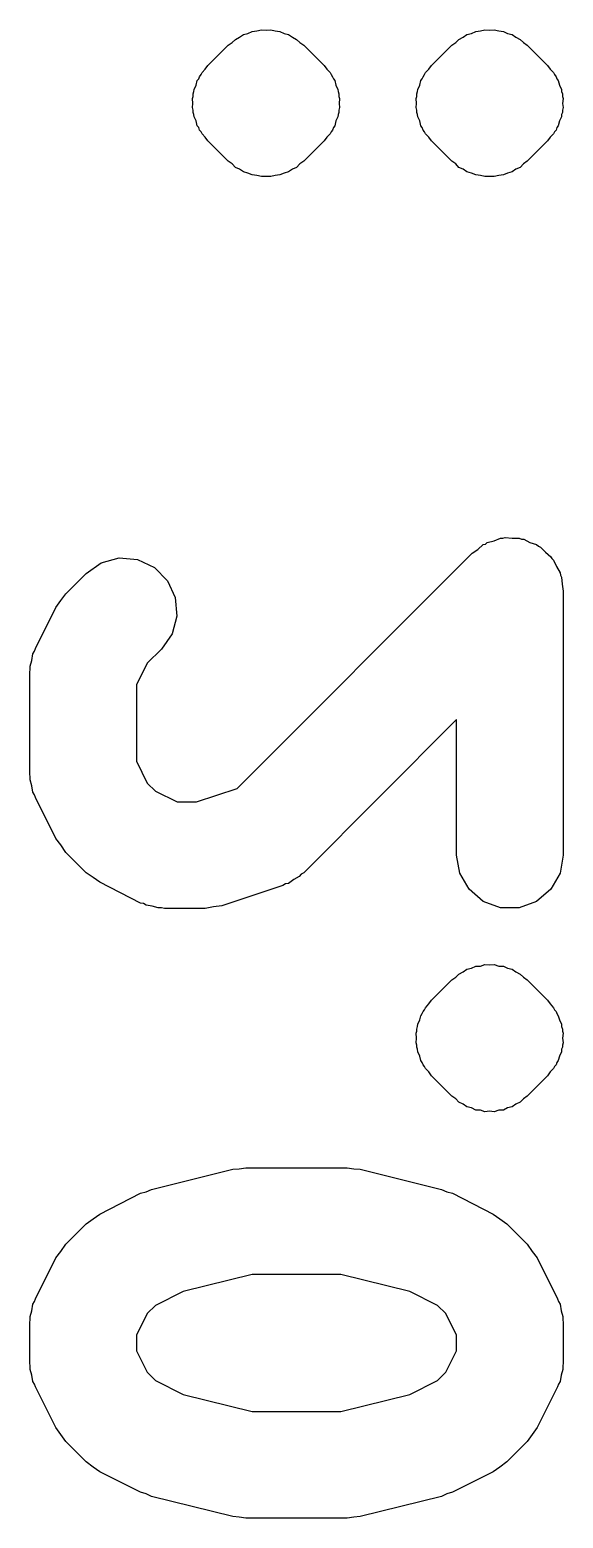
# Model space of a CAD drawing. Extents: x 91.3 to 189.8, y -113.5 to -60.4.
# Drawn here: x 95.632 to 96.632, y -111.431 to -108.641 of the extents above; entities that cross this region are included whole.
import ezdxf

# ---------------------------------------------------------------- set-up
doc = ezdxf.new("R2010")
doc.units = 0
doc.header["$MEASUREMENT"] = 0
doc.layers.add('BLACK', color=7, linetype='CONTINUOUS')

msp = doc.modelspace()

# ---------------------------------------------------------------- linework, layer by layer
at = {"layer": 'Black'}
for p, q in [((96.0576, -108.643), (96.066, -108.641)), ((96.066, -108.641), (96.0748, -108.642)), ((96.0748, -108.642), (96.0835, -108.641)), ((96.0835, -108.641), (96.0919, -108.643)), ((96.4766, -108.643), (96.4851, -108.641)), ((96.4851, -108.641), (96.4938, -108.642)), ((96.4938, -108.642), (96.5025, -108.641)), ((96.5025, -108.641), (96.511, -108.643)), ((95.966, -108.708), (96.0041, -108.67)), ((96.0041, -108.67), (96.0112, -108.665)), ((96.0112, -108.665), (96.0174, -108.659)), ((96.0174, -108.659), (96.0253, -108.655)), ((96.0253, -108.655), (96.0325, -108.65)), ((96.0325, -108.65), (96.0409, -108.648)), ((96.0409, -108.648), (96.0489, -108.644)), ((96.0489, -108.644), (96.0576, -108.643)), ((96.0919, -108.643), (96.1006, -108.644)), ((96.1006, -108.644), (96.1086, -108.648)), ((96.1086, -108.648), (96.117, -108.65)), ((96.117, -108.65), (96.1242, -108.655)), ((96.1242, -108.655), (96.1321, -108.659)), ((96.1321, -108.659), (96.1383, -108.665)), ((96.1383, -108.665), (96.1455, -108.67)), ((96.1455, -108.67), (96.1836, -108.708)), ((96.385, -108.708), (96.4231, -108.67)), ((96.4231, -108.67), (96.4303, -108.665)), ((96.4303, -108.665), (96.4365, -108.659)), ((96.4365, -108.659), (96.4444, -108.655)), ((96.4444, -108.655), (96.4515, -108.65)), ((96.4515, -108.65), (96.46, -108.648)), ((96.46, -108.648), (96.4679, -108.644)), ((96.4679, -108.644), (96.4766, -108.643)), ((96.511, -108.643), (96.5197, -108.644)), ((96.5197, -108.644), (96.5276, -108.648)), ((96.5276, -108.648), (96.5361, -108.65)), ((96.5361, -108.65), (96.5432, -108.655)), ((96.5432, -108.655), (96.5512, -108.659)), ((96.5512, -108.659), (96.5574, -108.665)), ((96.5574, -108.665), (96.5645, -108.67)), ((96.5645, -108.67), (96.6026, -108.708)), ((95.9501, -108.729), (95.9529, -108.725)), ((95.9529, -108.725), (95.9548, -108.721)), ((95.9548, -108.721), (95.9609, -108.715)), ((95.9609, -108.715), (95.966, -108.708)), ((96.1836, -108.708), (96.1886, -108.715)), ((96.1886, -108.715), (96.1948, -108.721)), ((96.1948, -108.721), (96.1966, -108.725)), ((96.1966, -108.725), (96.1995, -108.729)), ((96.3691, -108.729), (96.3719, -108.725)), ((96.3719, -108.725), (96.3738, -108.721)), ((96.3738, -108.721), (96.38, -108.715)), ((96.38, -108.715), (96.385, -108.708)), ((96.6026, -108.708), (96.6076, -108.715)), ((96.6076, -108.715), (96.6138, -108.721)), ((96.6138, -108.721), (96.6157, -108.725)), ((96.6157, -108.725), (96.6185, -108.729)), ((95.9397, -108.757), (95.9401, -108.753)), ((95.9401, -108.753), (95.9438, -108.745)), ((95.9438, -108.745), (95.946, -108.736)), ((95.946, -108.736), (95.9486, -108.733)), ((95.9486, -108.733), (95.9501, -108.729)), ((96.1995, -108.729), (96.201, -108.733)), ((96.201, -108.733), (96.2035, -108.736)), ((96.2035, -108.736), (96.2057, -108.745)), ((96.2057, -108.745), (96.2094, -108.753)), ((96.2094, -108.753), (96.2098, -108.757)), ((96.3587, -108.757), (96.3591, -108.753)), ((96.3591, -108.753), (96.3628, -108.745)), ((96.3628, -108.745), (96.3651, -108.736)), ((96.3651, -108.736), (96.3676, -108.733)), ((96.3676, -108.733), (96.3691, -108.729)), ((96.6185, -108.729), (96.62, -108.733)), ((96.62, -108.733), (96.6225, -108.736)), ((96.6225, -108.736), (96.6248, -108.745)), ((96.6248, -108.745), (96.6285, -108.753)), ((96.6285, -108.753), (96.6289, -108.757)), ((95.937, -108.77), (95.9382, -108.766)), ((95.9378, -108.779), (95.937, -108.77)), ((95.937, -108.787), (95.9378, -108.779)), ((95.9382, -108.761), (95.9397, -108.757)), ((95.9382, -108.766), (95.9382, -108.761)), ((96.2098, -108.757), (96.2113, -108.761)), ((96.2113, -108.761), (96.2113, -108.766)), ((96.2113, -108.766), (96.2125, -108.77)), ((96.2125, -108.77), (96.2117, -108.779)), ((96.2117, -108.779), (96.2125, -108.787)), ((96.3561, -108.77), (96.3572, -108.766)), ((96.3569, -108.779), (96.3561, -108.77)), ((96.3561, -108.787), (96.3569, -108.779)), ((96.3572, -108.761), (96.3587, -108.757)), ((96.3572, -108.766), (96.3572, -108.761)), ((96.6289, -108.757), (96.6304, -108.761)), ((96.6304, -108.761), (96.6304, -108.766)), ((96.6304, -108.766), (96.6315, -108.77)), ((96.6315, -108.77), (96.6308, -108.779)), ((96.6308, -108.779), (96.6315, -108.787)), ((95.9382, -108.792), (95.937, -108.787)), ((95.9382, -108.796), (95.9382, -108.792)), ((95.9397, -108.8), (95.9382, -108.796)), ((95.9401, -108.804), (95.9397, -108.8)), ((95.9438, -108.812), (95.9401, -108.804)), ((96.2094, -108.804), (96.2057, -108.812)), ((96.2098, -108.8), (96.2094, -108.804)), ((96.2113, -108.796), (96.2098, -108.8)), ((96.2125, -108.787), (96.2113, -108.792)), ((96.2113, -108.792), (96.2113, -108.796)), ((96.3572, -108.792), (96.3561, -108.787)), ((96.3572, -108.796), (96.3572, -108.792)), ((96.3587, -108.8), (96.3572, -108.796)), ((96.3591, -108.804), (96.3587, -108.8)), ((96.3628, -108.812), (96.3591, -108.804)), ((96.6285, -108.804), (96.6248, -108.812)), ((96.6289, -108.8), (96.6285, -108.804)), ((96.6304, -108.796), (96.6289, -108.8)), ((96.6315, -108.787), (96.6304, -108.792)), ((96.6304, -108.792), (96.6304, -108.796)), ((95.946, -108.821), (95.9438, -108.812)), ((95.9486, -108.824), (95.946, -108.821)), ((95.9501, -108.829), (95.9486, -108.824)), ((95.9529, -108.832), (95.9501, -108.829)), ((95.9548, -108.836), (95.9529, -108.832)), ((95.9609, -108.842), (95.9548, -108.836)), ((96.1948, -108.836), (96.1886, -108.842)), ((96.1966, -108.832), (96.1948, -108.836)), ((96.1995, -108.829), (96.1966, -108.832)), ((96.201, -108.824), (96.1995, -108.829)), ((96.2035, -108.821), (96.201, -108.824)), ((96.2057, -108.812), (96.2035, -108.821)), ((96.3651, -108.821), (96.3628, -108.812)), ((96.3676, -108.824), (96.3651, -108.821)), ((96.3691, -108.829), (96.3676, -108.824)), ((96.3719, -108.832), (96.3691, -108.829)), ((96.3738, -108.836), (96.3719, -108.832)), ((96.38, -108.842), (96.3738, -108.836)), ((96.6138, -108.836), (96.6076, -108.842)), ((96.6157, -108.832), (96.6138, -108.836)), ((96.6185, -108.829), (96.6157, -108.832)), ((96.62, -108.824), (96.6185, -108.829)), ((96.6225, -108.821), (96.62, -108.824)), ((96.6248, -108.812), (96.6225, -108.821)), ((95.966, -108.849), (95.9609, -108.842)), ((96.0041, -108.887), (95.966, -108.849)), ((96.1836, -108.849), (96.1455, -108.887)), ((96.1886, -108.842), (96.1836, -108.849)), ((96.385, -108.849), (96.38, -108.842)), ((96.4231, -108.887), (96.385, -108.849)), ((96.6026, -108.849), (96.5645, -108.887)), ((96.6076, -108.842), (96.6026, -108.849)), ((96.0112, -108.892), (96.0041, -108.887)), ((96.0174, -108.899), (96.0112, -108.892)), ((96.1383, -108.892), (96.1321, -108.899)), ((96.1455, -108.887), (96.1383, -108.892)), ((96.4303, -108.892), (96.4231, -108.887)), ((96.4365, -108.899), (96.4303, -108.892)), ((96.5574, -108.892), (96.5512, -108.899)), ((96.5645, -108.887), (96.5574, -108.892)), ((96.0253, -108.902), (96.0174, -108.899)), ((96.0325, -108.907), (96.0253, -108.902)), ((96.0409, -108.91), (96.0325, -108.907)), ((96.0489, -108.913), (96.0409, -108.91)), ((96.0576, -108.914), (96.0489, -108.913)), ((96.066, -108.916), (96.0576, -108.914)), ((96.0748, -108.916), (96.066, -108.916)), ((96.0835, -108.916), (96.0748, -108.916)), ((96.0919, -108.914), (96.0835, -108.916)), ((96.1006, -108.913), (96.0919, -108.914)), ((96.1086, -108.91), (96.1006, -108.913)), ((96.117, -108.907), (96.1086, -108.91)), ((96.1242, -108.902), (96.117, -108.907)), ((96.1321, -108.899), (96.1242, -108.902)), ((96.4444, -108.902), (96.4365, -108.899)), ((96.4515, -108.907), (96.4444, -108.902)), ((96.46, -108.91), (96.4515, -108.907)), ((96.4679, -108.913), (96.46, -108.91)), ((96.4766, -108.914), (96.4679, -108.913)), ((96.4851, -108.916), (96.4766, -108.914)), ((96.4938, -108.916), (96.4851, -108.916)), ((96.5025, -108.916), (96.4938, -108.916)), ((96.511, -108.914), (96.5025, -108.916)), ((96.5197, -108.913), (96.511, -108.914)), ((96.5276, -108.91), (96.5197, -108.913)), ((96.5361, -108.907), (96.5276, -108.91)), ((96.5432, -108.902), (96.5361, -108.907)), ((96.5512, -108.899), (96.5432, -108.902)), ((96.4612, -109.622), (96.4719, -109.615)), ((96.4719, -109.615), (96.4819, -109.606)), ((96.4819, -109.606), (96.486, -109.605)), ((96.486, -109.605), (96.4896, -109.602)), ((96.4896, -109.602), (96.5023, -109.599)), ((96.5023, -109.599), (96.5145, -109.594)), ((96.5145, -109.594), (96.5189, -109.594)), ((96.5189, -109.594), (96.5232, -109.593)), ((96.5232, -109.593), (96.5362, -109.594)), ((96.5362, -109.594), (96.5493, -109.594)), ((96.5493, -109.594), (96.5534, -109.596)), ((96.5534, -109.596), (96.5578, -109.596)), ((96.5578, -109.596), (96.5696, -109.602)), ((96.5696, -109.602), (96.5819, -109.606)), ((96.5819, -109.606), (96.5853, -109.609)), ((96.5853, -109.609), (96.5893, -109.611)), ((96.5893, -109.611), (96.5985, -109.62)), ((95.7374, -109.66), (95.7658, -109.64)), ((95.7658, -109.64), (95.7994, -109.631)), ((95.7994, -109.631), (95.834, -109.634)), ((95.834, -109.634), (95.8655, -109.649)), ((96.0207, -110.063), (96.4612, -109.622)), ((96.5985, -109.62), (96.6085, -109.629)), ((96.6085, -109.629), (96.6107, -109.632)), ((96.6107, -109.632), (96.6138, -109.635)), ((96.6138, -109.635), (96.6193, -109.647)), ((95.6993, -109.698), (95.7374, -109.66)), ((95.8655, -109.649), (95.89, -109.674)), ((95.89, -109.674), (95.9047, -109.705)), ((96.6193, -109.647), (96.6259, -109.659)), ((96.6259, -109.659), (96.6266, -109.663)), ((96.6266, -109.663), (96.6285, -109.667)), ((96.6285, -109.667), (96.6296, -109.68)), ((95.6901, -109.711), (95.6993, -109.698)), ((96.6296, -109.68), (96.6319, -109.693)), ((96.6319, -109.693), (96.6319, -110.188)), ((95.6425, -109.801), (95.6806, -109.724)), ((95.6806, -109.724), (95.6901, -109.711)), ((95.9047, -109.705), (95.9077, -109.74)), ((95.9077, -109.74), (95.8987, -109.773)), ((95.8987, -109.773), (95.8788, -109.802)), ((95.6359, -109.823), (95.6379, -109.811)), ((95.6379, -109.811), (95.6408, -109.806)), ((95.6408, -109.806), (95.6425, -109.801)), ((95.8788, -109.802), (95.8522, -109.828)), ((95.6319, -109.845), (95.6329, -109.84)), ((95.6326, -109.834), (95.6359, -109.823)), ((95.6329, -109.84), (95.6326, -109.834)), ((95.8522, -109.828), (95.8319, -109.869)), ((95.6319, -110.036), (95.6319, -109.845)), ((95.8319, -109.869), (95.8319, -110.012)), ((96.4319, -109.934), (96.1455, -110.221)), ((96.4319, -110.188), (96.4319, -109.934)), ((95.6329, -110.041), (95.6319, -110.036)), ((95.8319, -110.012), (95.8522, -110.053)), ((95.6326, -110.047), (95.6329, -110.041)), ((95.6359, -110.058), (95.6326, -110.047)), ((95.6379, -110.07), (95.6359, -110.058)), ((95.8522, -110.053), (95.8673, -110.068)), ((95.9442, -110.088), (96.0207, -110.063)), ((95.6408, -110.075), (95.6379, -110.07)), ((95.6425, -110.08), (95.6408, -110.075)), ((95.6806, -110.157), (95.6425, -110.08)), ((95.8673, -110.068), (95.9079, -110.088)), ((95.9079, -110.088), (95.9442, -110.088)), ((95.6901, -110.169), (95.6806, -110.157)), ((95.6993, -110.183), (95.6901, -110.169)), ((95.7374, -110.221), (95.6993, -110.183)), ((96.4379, -110.222), (96.4319, -110.188)), ((96.6319, -110.188), (96.6259, -110.222)), ((95.7505, -110.23), (95.7374, -110.221)), ((95.7634, -110.239), (95.7505, -110.23)), ((96.1369, -110.228), (96.1266, -110.234)), ((96.1407, -110.224), (96.1369, -110.228)), ((96.1455, -110.221), (96.1407, -110.224)), ((96.4553, -110.252), (96.4379, -110.222)), ((96.6259, -110.222), (96.6085, -110.252)), ((95.8396, -110.278), (95.7634, -110.239)), ((96.1064, -110.245), (95.9921, -110.283)), ((96.1115, -110.242), (96.1064, -110.245)), ((96.117, -110.241), (96.1115, -110.242)), ((96.1266, -110.234), (96.117, -110.241)), ((96.4819, -110.275), (96.4553, -110.252)), ((96.6085, -110.252), (96.5819, -110.275)), ((95.8451, -110.279), (95.8396, -110.278)), ((95.8501, -110.282), (95.8451, -110.279)), ((95.8616, -110.284), (95.8501, -110.282)), ((95.8729, -110.287), (95.8616, -110.284)), ((95.8786, -110.287), (95.8729, -110.287)), ((95.8843, -110.288), (95.8786, -110.287)), ((95.9605, -110.288), (95.8843, -110.288)), ((95.9763, -110.285), (95.9605, -110.288)), ((95.9921, -110.283), (95.9763, -110.285)), ((96.5145, -110.287), (96.4819, -110.275)), ((96.5493, -110.287), (96.5145, -110.287)), ((96.5819, -110.275), (96.5493, -110.287)), ((96.4515, -110.402), (96.46, -110.4)), ((96.46, -110.4), (96.4679, -110.396)), ((96.4679, -110.396), (96.4766, -110.396)), ((96.4766, -110.396), (96.4851, -110.393)), ((96.4851, -110.393), (96.4938, -110.394)), ((96.4938, -110.394), (96.5025, -110.393)), ((96.5025, -110.393), (96.511, -110.396)), ((96.511, -110.396), (96.5197, -110.396)), ((96.5197, -110.396), (96.5276, -110.4)), ((96.5276, -110.4), (96.5361, -110.402)), ((96.385, -110.46), (96.4231, -110.422)), ((96.4231, -110.422), (96.4303, -110.417)), ((96.4303, -110.417), (96.4365, -110.411)), ((96.4365, -110.411), (96.4444, -110.407)), ((96.4444, -110.407), (96.4515, -110.402)), ((96.5361, -110.402), (96.5432, -110.407)), ((96.5432, -110.407), (96.5512, -110.411)), ((96.5512, -110.411), (96.5574, -110.417)), ((96.5574, -110.417), (96.5645, -110.422)), ((96.5645, -110.422), (96.6026, -110.46)), ((96.3676, -110.485), (96.3691, -110.481)), ((96.3691, -110.481), (96.3719, -110.478)), ((96.3719, -110.478), (96.3738, -110.474)), ((96.3738, -110.474), (96.38, -110.467)), ((96.38, -110.467), (96.385, -110.46)), ((96.6026, -110.46), (96.6076, -110.467)), ((96.6076, -110.467), (96.6138, -110.474)), ((96.6138, -110.474), (96.6157, -110.478)), ((96.6157, -110.478), (96.6185, -110.481)), ((96.6185, -110.481), (96.62, -110.485)), ((96.3572, -110.514), (96.3587, -110.509)), ((96.3587, -110.509), (96.3591, -110.505)), ((96.3591, -110.505), (96.3628, -110.497)), ((96.3628, -110.497), (96.3651, -110.489)), ((96.3651, -110.489), (96.3676, -110.485)), ((96.62, -110.485), (96.6225, -110.489)), ((96.6225, -110.489), (96.6248, -110.497)), ((96.6248, -110.497), (96.6285, -110.505)), ((96.6285, -110.505), (96.6289, -110.509)), ((96.6289, -110.509), (96.6304, -110.514)), ((96.3561, -110.522), (96.3572, -110.518)), ((96.3569, -110.531), (96.3561, -110.522)), ((96.3561, -110.54), (96.3569, -110.531)), ((96.3572, -110.518), (96.3572, -110.514)), ((96.6304, -110.514), (96.6304, -110.518)), ((96.6304, -110.518), (96.6315, -110.522)), ((96.6315, -110.522), (96.6308, -110.531)), ((96.6308, -110.531), (96.6315, -110.54)), ((96.3572, -110.544), (96.3561, -110.54)), ((96.3572, -110.548), (96.3572, -110.544)), ((96.3587, -110.552), (96.3572, -110.548)), ((96.3591, -110.557), (96.3587, -110.552)), ((96.3628, -110.565), (96.3591, -110.557)), ((96.3651, -110.573), (96.3628, -110.565)), ((96.6248, -110.565), (96.6225, -110.573)), ((96.6285, -110.557), (96.6248, -110.565)), ((96.6289, -110.552), (96.6285, -110.557)), ((96.6304, -110.548), (96.6289, -110.552)), ((96.6315, -110.54), (96.6304, -110.544)), ((96.6304, -110.544), (96.6304, -110.548)), ((96.3676, -110.577), (96.3651, -110.573)), ((96.3691, -110.581), (96.3676, -110.577)), ((96.3719, -110.584), (96.3691, -110.581)), ((96.3738, -110.588), (96.3719, -110.584)), ((96.38, -110.594), (96.3738, -110.588)), ((96.385, -110.602), (96.38, -110.594)), ((96.6076, -110.594), (96.6026, -110.602)), ((96.6138, -110.588), (96.6076, -110.594)), ((96.6157, -110.584), (96.6138, -110.588)), ((96.6185, -110.581), (96.6157, -110.584)), ((96.62, -110.577), (96.6185, -110.581)), ((96.6225, -110.573), (96.62, -110.577)), ((96.4231, -110.64), (96.385, -110.602)), ((96.6026, -110.602), (96.5645, -110.64)), ((96.4303, -110.645), (96.4231, -110.64)), ((96.4365, -110.651), (96.4303, -110.645)), ((96.4444, -110.655), (96.4365, -110.651)), ((96.5512, -110.651), (96.5432, -110.655)), ((96.5574, -110.645), (96.5512, -110.651)), ((96.5645, -110.64), (96.5574, -110.645)), ((96.4515, -110.66), (96.4444, -110.655)), ((96.46, -110.662), (96.4515, -110.66)), ((96.4679, -110.666), (96.46, -110.662)), ((96.4766, -110.666), (96.4679, -110.666)), ((96.4851, -110.669), (96.4766, -110.666)), ((96.4938, -110.668), (96.4851, -110.669)), ((96.5025, -110.669), (96.4938, -110.668)), ((96.511, -110.666), (96.5025, -110.669)), ((96.5197, -110.666), (96.511, -110.666)), ((96.5276, -110.662), (96.5197, -110.666)), ((96.5361, -110.66), (96.5276, -110.662)), ((96.5432, -110.655), (96.5361, -110.66)), ((95.86, -110.815), (96.0124, -110.777)), ((96.0124, -110.777), (96.0246, -110.776)), ((96.0246, -110.776), (96.0367, -110.774)), ((96.0367, -110.774), (96.2271, -110.774)), ((96.2271, -110.774), (96.2392, -110.776)), ((96.2392, -110.776), (96.2514, -110.777)), ((96.2514, -110.777), (96.4038, -110.815)), ((95.85, -110.819), (95.86, -110.815)), ((96.4038, -110.815), (96.4138, -110.819)), ((95.7634, -110.861), (95.8396, -110.822)), ((95.8396, -110.822), (95.85, -110.819)), ((96.4138, -110.819), (96.4242, -110.822)), ((96.4242, -110.822), (96.5004, -110.861)), ((95.7374, -110.879), (95.7505, -110.87)), ((95.7505, -110.87), (95.7634, -110.861)), ((96.5004, -110.861), (96.5133, -110.87)), ((96.5133, -110.87), (96.5264, -110.879)), ((95.6993, -110.917), (95.7374, -110.879)), ((96.5264, -110.879), (96.5645, -110.917)), ((95.6901, -110.931), (95.6993, -110.917)), ((96.5645, -110.917), (96.5737, -110.931)), ((95.6425, -111.02), (95.6806, -110.943)), ((95.6806, -110.943), (95.6901, -110.931)), ((96.5737, -110.931), (96.5833, -110.943)), ((96.5833, -110.943), (96.6213, -111.02)), ((96.049, -110.974), (95.9192, -111.006)), ((96.2148, -110.974), (96.049, -110.974)), ((96.3446, -111.006), (96.2148, -110.974)), ((95.9192, -111.006), (95.8673, -111.032)), ((96.3965, -111.032), (96.3446, -111.006)), ((95.6359, -111.042), (95.6379, -111.03)), ((95.6379, -111.03), (95.6408, -111.025)), ((95.6408, -111.025), (95.6425, -111.02)), ((95.8673, -111.032), (95.8522, -111.047)), ((96.4116, -111.047), (96.3965, -111.032)), ((96.6213, -111.02), (96.623, -111.025)), ((96.623, -111.025), (96.6259, -111.03)), ((96.6259, -111.03), (96.6279, -111.042)), ((95.6319, -111.064), (95.6329, -111.059)), ((95.6319, -111.14), (95.6319, -111.064)), ((95.6326, -111.053), (95.6359, -111.042)), ((95.6329, -111.059), (95.6326, -111.053)), ((95.8522, -111.047), (95.8319, -111.088)), ((96.4319, -111.088), (96.4116, -111.047)), ((96.6279, -111.042), (96.6312, -111.053)), ((96.6312, -111.053), (96.6309, -111.059)), ((96.6309, -111.059), (96.6319, -111.064)), ((96.6319, -111.064), (96.6319, -111.14)), ((95.8319, -111.088), (95.8319, -111.117)), ((96.4319, -111.117), (96.4319, -111.088)), ((95.8319, -111.117), (95.8522, -111.157)), ((96.4116, -111.157), (96.4319, -111.117)), ((95.6329, -111.146), (95.6319, -111.14)), ((95.6326, -111.152), (95.6329, -111.146)), ((95.6359, -111.163), (95.6326, -111.152)), ((96.6312, -111.152), (96.6279, -111.163)), ((96.6319, -111.14), (96.6309, -111.146)), ((96.6309, -111.146), (96.6312, -111.152)), ((95.6379, -111.175), (95.6359, -111.163)), ((95.6408, -111.18), (95.6379, -111.175)), ((95.6425, -111.185), (95.6408, -111.18)), ((95.8522, -111.157), (95.8673, -111.173)), ((95.8673, -111.173), (95.9192, -111.199)), ((96.3446, -111.199), (96.3965, -111.173)), ((96.3965, -111.173), (96.4116, -111.157)), ((96.623, -111.18), (96.6213, -111.185)), ((96.6259, -111.175), (96.623, -111.18)), ((96.6279, -111.163), (96.6259, -111.175)), ((95.6806, -111.261), (95.6425, -111.185)), ((95.9192, -111.199), (96.049, -111.231)), ((96.2148, -111.231), (96.3446, -111.199)), ((96.6213, -111.185), (96.5833, -111.261)), ((96.049, -111.231), (96.2148, -111.231)), ((95.6901, -111.274), (95.6806, -111.261)), ((96.5833, -111.261), (96.5737, -111.274)), ((95.6993, -111.287), (95.6901, -111.274)), ((95.7374, -111.325), (95.6993, -111.287)), ((96.5645, -111.287), (96.5264, -111.325)), ((96.5737, -111.274), (96.5645, -111.287)), ((95.7505, -111.335), (95.7374, -111.325)), ((95.7634, -111.344), (95.7505, -111.335)), ((95.8396, -111.382), (95.7634, -111.344)), ((96.5004, -111.344), (96.4242, -111.382)), ((96.5133, -111.335), (96.5004, -111.344)), ((96.5264, -111.325), (96.5133, -111.335)), ((95.85, -111.385), (95.8396, -111.382)), ((95.86, -111.39), (95.85, -111.385)), ((96.0124, -111.428), (95.86, -111.39)), ((96.4038, -111.39), (96.2514, -111.428)), ((96.4138, -111.385), (96.4038, -111.39)), ((96.4242, -111.382), (96.4138, -111.385)), ((96.0246, -111.429), (96.0124, -111.428)), ((96.0367, -111.431), (96.0246, -111.429)), ((96.2271, -111.431), (96.0367, -111.431)), ((96.2392, -111.429), (96.2271, -111.431)), ((96.2514, -111.428), (96.2392, -111.429))]:
    msp.add_line(p, q, dxfattribs=at)

doc.saveas('drawing.dxf')
